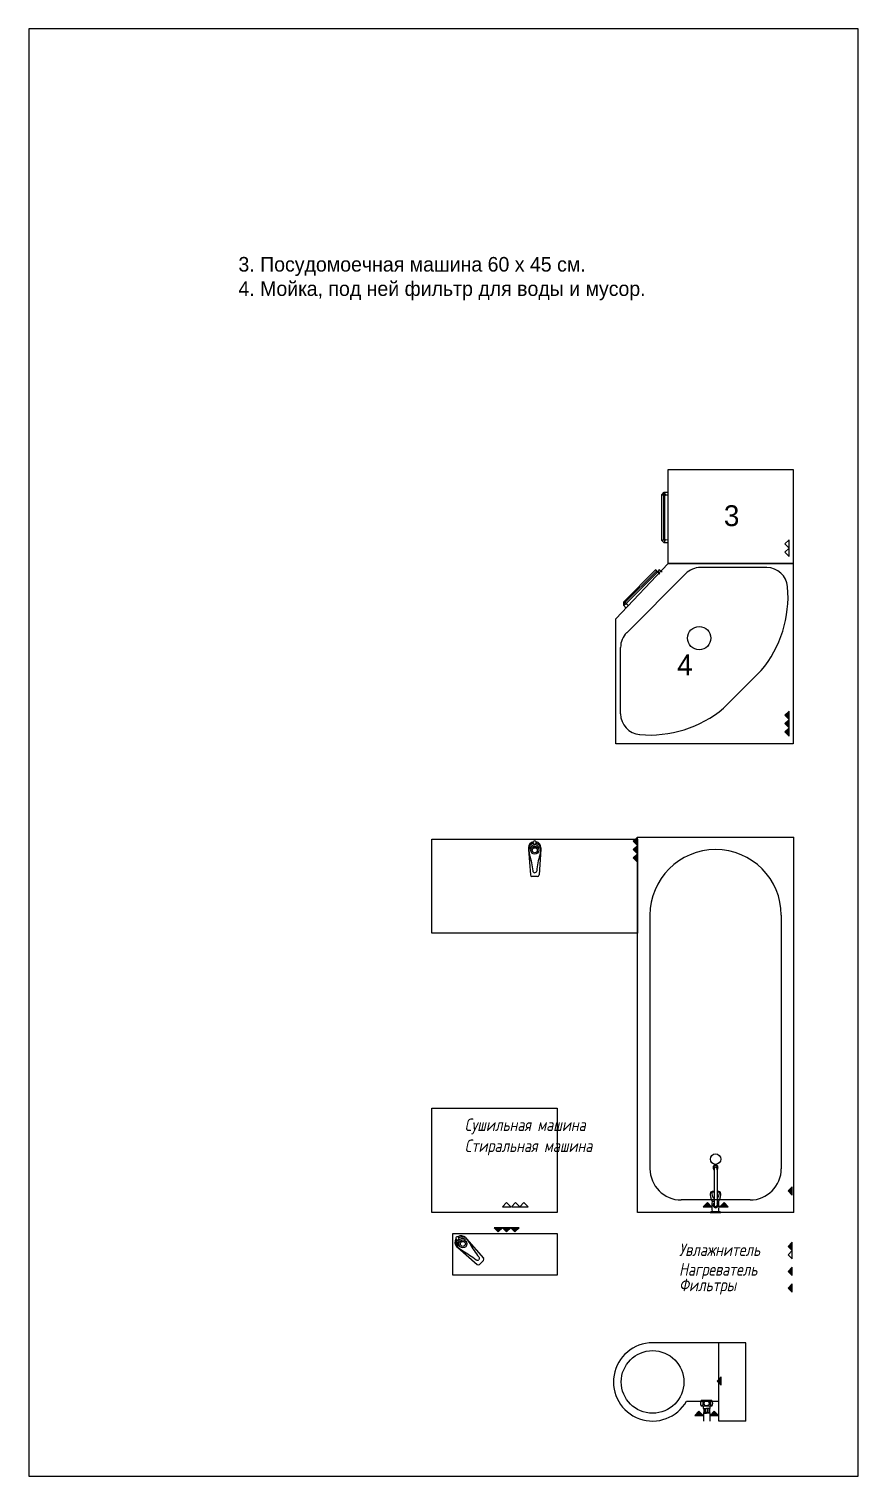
# Model space of a CAD drawing. Header units: millimetres. Extents: x 11901 to 57530, y -49178 to 1427.
# Drawn here: x 11901 to 15877, y -49178 to -42238 of the extents above; entities that cross this region are included whole.
import ezdxf

# ---------------------------------------------------------------- set-up
doc = ezdxf.new("R2010")
doc.units = ezdxf.units.MM
for name, color, linetype in [('03 ВК', 5, 'Continuous'), ('04 Мебель', 5, 'Continuous'), ('06 Сантехника', 6, 'Continuous')]:
    doc.layers.add(name, color=color, linetype=linetype)
doc.layers.add('100 noprint', color=2, linetype='Continuous', plot=False)
doc.styles.get("Standard").update_dxf_attribs({"font": 'Ubuntu-R.ttf'})
doc.styles.add('ГОСТ-ISOCPEUR', font='isocpeui.ttf', dxfattribs={"width": 0.8})

# ---------------------------------------------------------------- blocks, each defined once
blk = doc.blocks.new('A$C441F25BF')
at = {"linetype": 'ByBlock'}
for p, q in [((26.3, -1765.2), (26.2, 34.8)), ((26.2, 34.8), (776.2, 34.8)), ((776.3, -1765.2), (776.2, 34.8)), ((86.2, -340.2), (86.3, -1555.2)), ((716.2, -340.2), (716.3, -1555.2)), ((566.3, -1705.2), (236.3, -1705.2)), ((776.3, -1765.2), (26.3, -1765.2))]:
    blk.add_line(p, q, dxfattribs=at)
blk.add_circle((401.3, -1509.3), 25, dxfattribs=at)
for centre, radius, start, end in [((401.2, -340.2), 315, 0.001, 180.001), ((236.3, -1555.2), 150, 180.001, 270.001), ((566.3, -1555.2), 150, 270.001, 0.001)]:
    blk.add_arc(centre, radius, start, end, dxfattribs=at)
blk = doc.blocks.new('вывод ВК')
blk.add_hatch(color=0).paths.add_polyline_path([(-1, -1), (1, -1), (0, 0)])
at = {"color": 0}
blk.add_lwpolyline([(-1, -1), (1, -1), (0, 0), (-1, -1)], dxfattribs=at)

msp = doc.modelspace()

# ---------------------------------------------------------------- linework, layer by layer
at = {"layer": '03 ВК', "color": 0}
for points in [[(15546.2, -44727.8), (15546.2, -44687.8), (15526.2, -44707.8), (15546.2, -44727.8)], [(14214.5, -47886.7), (14254.5, -47886.7), (14234.5, -47866.7), (14214.5, -47886.7)], [(14254.5, -47886.7), (14294.5, -47886.7), (14274.5, -47866.7), (14254.5, -47886.7)]]:
    msp.add_lwpolyline(points, dxfattribs=at)
at = {"layer": '03 ВК', "color": 5}
for points in [[(15546.2, -44767.8), (15546.2, -44727.8), (15526.2, -44747.8), (15546.2, -44767.8)], [(14171.6, -47886.7), (14211.6, -47886.7), (14191.6, -47866.7), (14171.6, -47886.7)], [(15561.2, -48136.3), (15561.2, -48096.3), (15541.2, -48116.3), (15561.2, -48136.3)]]:
    msp.add_lwpolyline(points, dxfattribs=at)
at = {"layer": '04 Мебель'}
for p, q in [((14936.7, -44471.8), (14947.5, -44459.3)), ((14936.8, -44691.7), (14936.7, -44471.8)), ((14936.7, -44471.8), (14943.8, -44474.7)), ((14943.8, -44474.7), (14950.6, -44466.7)), ((14943.8, -44474.7), (14943.8, -44688.5)), ((14950.9, -44477.6), (14943.8, -44474.7)), ((14947.5, -44459.3), (14966.2, -44458.9)), ((14947.5, -44459.3), (14950.6, -44466.7)), ((14950.6, -44466.7), (14953.7, -44474)), ((14950.8, -44685.4), (14950.9, -44477.6)), ((14953.7, -44474), (14950.9, -44477.6)), ((14966.2, -44474.4), (14953.7, -44474)), ((14943.8, -44688.5), (14936.8, -44691.7)), ((14943.8, -44688.5), (14950.8, -44685.4)), ((14950.1, -44695.1), (14943.8, -44688.5)), ((14950.1, -44695.1), (14952.9, -44687.6)), ((14950.8, -44685.4), (14952.9, -44687.6)), ((14952.9, -44687.6), (14966.2, -44687.3)), ((14936.8, -44691.7), (14947.3, -44702.5)), ((14947.3, -44702.5), (14950.1, -44695.1)), ((14966.2, -44702.9), (14947.3, -44702.5)), ((15439.7, -44821.2), (15121, -44821.2)), ((14751.9, -44986.5), (14907.3, -44831)), ((14910.3, -44838), (14759.1, -44989.2)), ((14766.2, -44991.9), (14913.2, -44845)), ((15050.3, -44850.5), (14767.5, -45133.4)), ((14907.3, -44831), (14910.3, -44838)), ((14910.3, -44838), (14920.7, -44837.1)), ((14913.2, -44845), (14910.3, -44838)), ((14917.7, -44844.5), (14913.2, -44845)), ((14920.7, -44837.1), (14917.7, -44844.5)), ((14926.4, -44853.6), (14917.7, -44844.5)), ((14923.8, -44829.8), (14920.7, -44837.1)), ((14923.8, -44829.8), (14937.3, -44842.7)), ((14751.9, -44986.5), (14751.6, -45001.5)), ((14751.6, -45001.5), (14758.9, -44998.3)), ((14764.8, -45015.2), (14751.6, -45001.5)), ((14759.1, -44989.2), (14751.9, -44986.5)), ((14758.9, -44998.3), (14759.1, -44989.2)), ((14758.9, -44998.3), (14766.2, -44995)), ((14759.1, -44989.2), (14766.2, -44991.9)), ((14766.2, -44991.9), (14766.2, -44995)), ((14766.2, -44995), (14775.8, -45004.2)), ((14738.2, -45522.7), (14738.2, -45204.1)), ((15412.4, -45314.8), (15231.8, -45495.5))]:
    msp.add_line(p, q, dxfattribs=at)
for points in [[(14966.2, -44801.7), (14966.2, -44351.7), (15566.2, -44351.7), (15566.2, -44801.7)], [(14966.2, -44801.7), (15566.2, -44801.7), (15566.2, -45666.7), (14716.2, -45666.7), (14716.2, -45066.7)]]:
    msp.add_lwpolyline(points, close=True, dxfattribs=at)
msp.add_circle((15115.4, -45159.5), 55.9, dxfattribs=at)
for centre, radius, start, end in [((15121, -44921.2), 100, 90, 135), ((15439.7, -44921.2), 100, 4.8236, 90), ((14986.8, -44959.5), 554.5, 320.13864, 4.8236), ((14838.2, -45204.1), 100, 135, 180), ((14876.4, -45069.8), 554.5, 265.1764, 309.86136), ((14838.2, -45522.7), 100, 180, 265.1764)]:
    msp.add_arc(centre, radius, start, end, dxfattribs=at)
at = {"layer": '06 Сантехника'}
for p, q in [((14296.3, -46164.6), (14301.7, -46200.2)), ((14297.4, -46172.6), (14305.6, -46295.2)), ((14355.6, -46171.6), (14347.3, -46295.2)), ((14356.6, -46164.6), (14351.2, -46200.2)), ((14339.8, -46302.6), (14313.1, -46302.6)), ((15186.5, -47704.2), (15186.5, -47709)), ((15186.5, -47709), (15186.5, -47812.1)), ((15201.4, -47704.2), (15201.4, -47708.5)), ((15201.4, -47708.5), (15201.4, -47709)), ((15201.4, -47709), (15201.4, -47812.2)), ((15177.6, -47860.3), (15179.2, -47860.3)), ((15179.2, -47860.3), (15186.5, -47860.3)), ((15186.5, -47812.1), (15186.5, -47878.2)), ((15201.4, -47812.2), (15201.4, -47878.2)), ((15201.4, -47860.3), (15204.1, -47860.3)), ((15204.1, -47860.3), (15208.8, -47860.3)), ((15208.8, -47860.3), (15209.5, -47860.3)), ((13952.1, -48076.8), (13981.1, -48098.2)), ((13958.5, -48081.8), (14051, -48162.6)), ((13994.7, -48034.2), (14016.1, -48063.2)), ((13999, -48039.9), (14080.5, -48133.1)), ((14080.5, -48143.6), (14061.5, -48162.6)), ((15339, -48538.8), (14891.5, -48538.8)), ((15209, -48913.8), (15209, -48538.8)), ((15339, -48913.8), (15339, -48538.8)), ((15054.6, -48818.8), (15209, -48818.8)), ((15339, -48913.8), (15209, -48913.8))]:
    msp.add_line(p, q, dxfattribs=at)
at = {"layer": '06 Сантехника', "linetype": 'Continuous'}
for p, q in [((15175.8, -48815.2), (15125.2, -48815.2)), ((15134.8, -48843.3), (15125.8, -48843.3)), ((15175.3, -48843.3), (15166.5, -48843.3)), ((15135.7, -48876.5), (15135.7, -48913.8)), ((15165.6, -48876.5), (15165.6, -48913.8))]:
    msp.add_line(p, q, dxfattribs=at)
at = {"layer": '06 Сантехника', "color": 7, "linetype": 'Continuous'}
msp.add_line((15166.5, -48843.3), (15134.8, -48843.3), dxfattribs=at)
at = {"layer": '06 Сантехника'}
for points in [[(13834, -46573.8), (13834, -46123.8), (14818.9, -46123.8), (14818.9, -46573.8)], [(13834, -47413.8), (14434, -47413.8), (14434, -47913.8), (13834, -47913.8)], [(13934, -48213.8), (13934, -48013.8), (14434, -48013.8), (14434, -48213.8)]]:
    msp.add_lwpolyline(points, close=True, dxfattribs=at)
for points in [[(14301.7, -46200.2, -0.056937), (14316.8, -46275.5, 0.386594), (14326.5, -46284.4, 0.042563)], [(14304.5, -46171.8, -0.414214), (14326.5, -46150.8, -0.685598)], [(14348.5, -46171.8, 0.414214), (14326.5, -46150.8, 0.685598)], [(14351.2, -46200.2, 0.056937), (14336.1, -46275.5, -0.386594), (14326.5, -46284.4, -0.042563)], [(15205.3, -47700.5), (15205.2, -47696, 0.101676), (15204.4, -47691.9, 0.099754), (15201.9, -47688.3, 0.097151), (15198.3, -47686, 0.095387), (15194, -47685.2, 0.095387), (15189.6, -47686, 0.097151), (15186, -47688.3, 0.099754), (15183.6, -47691.9, 0.101676), (15182.7, -47696), (15182.7, -47700.5, 0.097332), (15183.5, -47704.8, 0.098003), (15186, -47708.5, 0.015499), (15186.5, -47709, 0.099662)], [(15194, -47689, 0.099662), (15189.7, -47689.9, 0.098969), (15186, -47692.4, 0.098003), (15183.5, -47696.1, 0.097332), (15182.7, -47700.5, 0.097332)], [(15205.3, -47700.5, 0.097332), (15204.4, -47696.1, 0.098003), (15201.9, -47692.4, 0.098969), (15198.3, -47689.9, 0.099662), (15194, -47689, 0.099662)], [(15201.4, -47709, 0.015499), (15201.9, -47708.5, 0.098003), (15204.4, -47704.8, 0.097332), (15205.3, -47700.5, 0.097332)], [(15205.3, -47700.5, 0.006689), (15205.3, -47700.5, 0.07589)], [(15169.5, -47816.6), (15177.4, -47816.6, -0.03351), (15186.5, -47814.8)], [(15186.5, -47848.6, -0.10436), (15183.6, -47845, -0.125727), (15176.9, -47816.6, -1.721572)], [(15179.2, -47910.1, -0.061836), (15179.2, -47860.3, -0.871529)], [(15201.4, -47814.6, -0.033551), (15210.6, -47816.1), (15217.2, -47816.1)], [(15210.3, -47816), (15210.3, -47821.5, -0.096604), (15203.3, -47845, -0.07306), (15201.4, -47847.6, -0.125727)], [(15208.7, -47910.1, 0.061836), (15208.8, -47860.3, 0.871529)], [(15179.2, -47910.1), (15178.4, -47910.1, 0.146135), (15168.4, -47913.8, -2.040379)], [(15181.3, -47910.1), (15179.2, -47910.1, 0.146135)], [(15206.1, -47910.1), (15181.3, -47910.1, 0.146135)], [(15208.6, -47910.1), (15206.1, -47910.1, 0.146135)], [(15219.6, -47913.8, 0.108198), (15208.6, -47910.1)], [(13963, -48076.2, -0.414214), (13963.7, -48045.8, -0.685598)], [(13994.1, -48045.1, 0.414214), (13963.7, -48045.8, 0.685598)], [(14016.1, -48063.2, 0.056937), (14058.7, -48127.2, -0.386594), (14058.1, -48140.2, -0.042563)], [(13981.1, -48098.2, -0.056937), (14045.1, -48140.8, 0.386594), (14058.1, -48140.2, 0.042563)]]:
    msp.add_lwpolyline(points, format="xyb", dxfattribs=at)
msp.add_lwpolyline([(15168.4, -47913.8), (15219.6, -47913.8)], dxfattribs=at)
at = {"layer": '06 Сантехника', "linetype": 'Continuous', "extrusion": (0, 0, -1), "flags": 128}
for points in [[(-15128.1, -48840.9), (-15127.1, -48840.7), (-15126.1, -48840.1), (-15125.2, -48839.1), (-15124.4, -48837.7), (-15123.7, -48836), (-15123.2, -48834.1), (-15122.8, -48832.1), (-15122.7, -48829.9), (-15122.7, -48827.7), (-15123, -48825.6), (-15123.4, -48823.6), (-15124, -48821.8), (-15124.7, -48820.3), (-15125.6, -48819.1), (-15126.6, -48818.3), (-15127.6, -48817.9), (-15128.6, -48817.9), (-15129.6, -48818.3), (-15130.6, -48819.1), (-15131.4, -48820.3), (-15132.2, -48821.8), (-15132.8, -48823.6), (-15133.2, -48825.6), (-15133.4, -48827.7), (-15133.5, -48829.9), (-15133.3, -48832.1), (-15133, -48834.1), (-15132.5, -48836), (-15131.8, -48837.7), (-15131, -48839.1), (-15130.1, -48840.1), (-15129.1, -48840.7)], [(-15162.7, -48829.3), (-15162.5, -48831.5), (-15161.9, -48833.6), (-15160.8, -48835.6), (-15159.4, -48837.3), (-15157.7, -48838.7), (-15155.7, -48839.8), (-15153.5, -48840.6), (-15151.2, -48840.9), (-15148.9, -48840.8), (-15146.7, -48840.2), (-15144.6, -48839.3), (-15142.7, -48838.1), (-15141.1, -48836.5), (-15139.9, -48834.6), (-15139, -48832.6), (-15138.6, -48830.4), (-15138.6, -48828.2), (-15139, -48826.1), (-15139.9, -48824.1), (-15141.1, -48822.2), (-15142.7, -48820.6), (-15144.6, -48819.3), (-15146.7, -48818.4), (-15148.9, -48817.9), (-15151.2, -48817.8), (-15153.5, -48818.1), (-15155.7, -48818.8), (-15157.7, -48819.9), (-15159.4, -48821.4), (-15160.8, -48823.1), (-15161.9, -48825.1), (-15162.5, -48827.2)]]:
    msp.add_lwpolyline(points, close=True, dxfattribs=at)
at = {"layer": '06 Сантехника', "linetype": 'Continuous'}
for points in [[(15134.8, -48843.3), (15134.8, -48852.3, 0.414214), (15135.7, -48853.2), (15136.8, -48853.2)], [(15166.5, -48843.3), (15166.5, -48852.3, -0.414214), (15165.6, -48853.2), (15164.5, -48853.2)], [(15144.3, -48853.2), (15144.3, -48872.5, -0.414214), (15143.8, -48873), (15139.6, -48873)], [(15145.6, -48853.2), (15145.6, -48872.5, 0.414214), (15146.1, -48873), (15150.3, -48873)], [(15155.6, -48853.2), (15155.6, -48872.5, -0.414214), (15155.2, -48873), (15151, -48873)], [(15157, -48853.2), (15157, -48872.5, 0.414214), (15157.5, -48873), (15161.6, -48873)]]:
    msp.add_lwpolyline(points, format="xyb", dxfattribs=at)
at = {"layer": '06 Сантехника', "linetype": 'Continuous', "flags": 128}
msp.add_lwpolyline([(15173.2, -48840.9), (15174.2, -48840.7), (15175.2, -48840.1), (15176.1, -48839.1), (15176.9, -48837.7), (15177.6, -48836), (15178.1, -48834.1), (15178.4, -48832.1), (15178.6, -48829.9), (15178.5, -48827.7), (15178.3, -48825.6), (15177.9, -48823.6), (15177.3, -48821.8), (15176.5, -48820.3), (15175.7, -48819.1), (15174.7, -48818.3), (15173.7, -48817.9), (15172.7, -48817.9), (15171.7, -48818.3), (15170.7, -48819.1), (15169.8, -48820.3), (15169.1, -48821.8), (15168.5, -48823.6), (15168.1, -48825.6), (15167.8, -48827.7), (15167.8, -48829.9), (15167.9, -48832.1), (15168.3, -48834.1), (15168.8, -48836), (15169.5, -48837.7), (15170.3, -48839.1), (15171.2, -48840.1), (15172.2, -48840.7)], close=True, dxfattribs=at)
at = {"layer": '06 Сантехника', "linetype": 'Continuous'}
for points in [[(15136.8, -48853.2), (15136.8, -48873.4), (15135.7, -48874.8), (15135.7, -48876.5)], [(15164.5, -48853.2), (15164.5, -48873.4), (15165.6, -48874.8), (15165.6, -48876.5)]]:
    msp.add_lwpolyline(points, dxfattribs=at)
at = {"layer": '06 Сантехника', "color": 8, "linetype": 'Continuous'}
for points in [[(15135.7, -48876.5), (15150.6, -48876.5)], [(15165.6, -48876.5), (15150.6, -48876.5)]]:
    msp.add_lwpolyline(points, dxfattribs=at)
at = {"layer": '06 Сантехника', "color": 7, "linetype": 'Continuous'}
for points in [[(15136.8, -48853.2), (15150.6, -48853.2)], [(15164.5, -48853.2), (15150.6, -48853.2)]]:
    msp.add_lwpolyline(points, dxfattribs=at)
at = {"layer": '06 Сантехника'}
for centre, radius in [((14326.5, -46177), 19), ((14326.5, -46177), 12), ((13982.2, -48064.3), 19), ((13982.2, -48064.3), 12), ((14891.5, -48726.3), 150.1)]:
    msp.add_circle(centre, radius, dxfattribs=at)
for centre, radius, start, end in [((14326.1, -46165), 29.8, 101.94694, 179.27077), ((14326.5, -46171.9), 29.1, 103.45092, 181.37146), ((14326.5, -46139.9), 7.72, 147.59591, 32.40409), ((14326.5, -46139.9), 7.72, 32.40409, 147.59591), ((14326.8, -46165), 29.8, 0.72923, 78.05306), ((14326.5, -46171.9), 29.1, 0.62166, 76.54908), ((14313.1, -46295.2), 7.44, 180, 270), ((14339.8, -46295.2), 7.44, 270, 0), ((15178.1, -47707.2), 8.16, 9.68017, 55.64002), ((15194, -47704.2), 8.02, 338.75006, 201.24994), ((15194, -47704.2), 7.47, 0, 180), ((15209.9, -47707.2), 8.16, 124.35998, 170.31983), ((15236.2, -47826.6), 67.6, 171.22921, 209.92347), ((15193.5, -47878.8), 67.1, 95.99784, 111.09343), ((15194, -47877.9), 13, 125.23084, 54.76916), ((15194, -47877.9), 10.5, 135.14045, 44.85955), ((15194, -47878.2), 7.47, 180, 0), ((15193.5, -47878.8), 67.1, 69.27651, 83.2037), ((15160.1, -47828.9), 58.5, 327.55427, 12.62784), ((13973.4, -48056), 29.8, 146.94694, 224.27077), ((13956, -48038.1), 7.72, 77.40409, 192.59591), ((13956, -48038.1), 7.72, 192.59591, 77.40409), ((13978.6, -48060.7), 29.1, 148.45092, 226.37146), ((13973.9, -48055.5), 29.8, 45.72923, 123.05306), ((13978.6, -48060.7), 29.1, 45.62166, 121.54908), ((14075.2, -48138.4), 7.44, 315, 45), ((14056.3, -48157.3), 7.44, 225, 315), ((14891.5, -48726.3), 187.5, 90, 330.44009)]:
    msp.add_arc(centre, radius, start, end, dxfattribs=at)
at = {"layer": '06 Сантехника', "linetype": 'Continuous'}
for centre, start, end in [((15144.5, -48828.9), 144.65854, 217.62341), ((15156.5, -48828.9), 322.37659, 35.34146)]:
    msp.add_arc(centre, 23.6, start, end, dxfattribs=at)
at = {"layer": '100 noprint'}
msp.add_lwpolyline([(11901.3, -42238.4), (11901.3, -49177.7), (15877, -49177.7), (15877, -42238.4)], close=True, dxfattribs=at)

# ---------------------------------------------------------------- block references
at = {"layer": '03 ВК', "color": 1, "xscale": 20, "yscale": 20, "zscale": 20}
for p, rotation in [((15526.2, -45529.2), 89.99999999999999), ((14798.9, -46133.8), 89.99999999999999), ((15234.8, -47866.7), 360), ((14151.6, -48006.7), 180)]:
    msp.add_blockref('вывод ВК', p, dxfattribs=dict(at, rotation=rotation))
at = {"layer": '03 ВК', "color": 7, "xscale": 20, "yscale": 20, "zscale": 20}
for p, rotation in [((15526.2, -45569.2), 89.99999999999999), ((14798.9, -46173.8), 89.99999999999999), ((15541.2, -47810.2), 89.99999999999999), ((14191.6, -48006.7), 180), ((15541.2, -48076.3), 89.99999999999999), ((15541.2, -48276.3), 89.99999999999999)]:
    msp.add_blockref('вывод ВК', p, dxfattribs=dict(at, rotation=rotation))
at = {"layer": '03 ВК', "color": 5, "xscale": 20, "yscale": 20, "zscale": 20}
for p, rotation in [((15526.2, -45609.2), 89.99999999999999), ((14798.9, -46213.8), 89.99999999999999), ((15154.8, -47866.7), 360), ((14231.6, -48006.7), 180), ((15541.2, -48196.3), 90), ((15201.2, -48722), 90)]:
    msp.add_blockref('вывод ВК', p, dxfattribs=dict(at, rotation=rotation))
msp.add_blockref('вывод ВК', (15114, -48866.7), dxfattribs=at)
at = {"layer": '03 ВК', "color": 1, "xscale": 20, "yscale": 20, "zscale": 20}
msp.add_blockref('вывод ВК', (15187.2, -48866.7), dxfattribs=at)
at = {"layer": '06 Сантехника'}
msp.add_blockref('A$C441F25BF', (14792.7, -46148.6), dxfattribs=at)

# ---------------------------------------------------------------- texts
at = {"layer": '03 ВК', "color": 7, "linetype": 'Continuous', "ltscale": 100, "style": 'ГОСТ-ISOCPEUR', "width": 0.8}
for s, p in [('Сушильная машина', (13991.2, -47523.1)), ('Стиральная машина', (13991.2, -47624)), ('Увлажнитель', (15018.9, -48122.4)), ('Нагреватель', (15018.9, -48216.8)), ('Фильтры', (15018.9, -48291.3))]:
    msp.add_text(s, height=60, dxfattribs=at).set_placement(p)
at = {"layer": '04 Мебель', "linetype": 'Continuous'}
for s, p in [('3', (15233.5, -44622.4)), ('4', (15009.5, -45337.9))]:
    msp.add_text(s, height=100, dxfattribs=at).set_placement(p)
at = {"layer": '04 Мебель', "insert": (12905.8, -43331.9), "char_height": 70, "width": 2318.604, "attachment_point": 1}
msp.add_mtext('{3. Посудомоечная машина 60 х 45 см.\\P4. Мойка, под ней фильтр для воды и мусор.}', dxfattribs=at)

doc.saveas('drawing.dxf')
